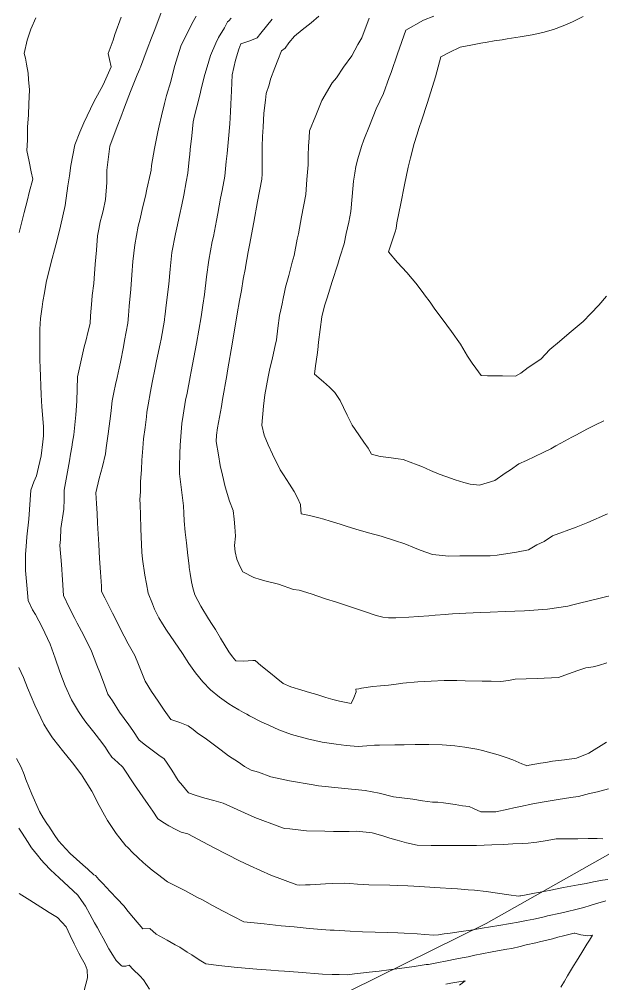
# Model space of a CAD drawing. Header units: inches. Extents: x 11351264 to 11356330, y 6702313 to 6706468.
# Drawn here: x 11351957.5 to 11352201.7, y 6703750.4 to 6704153.8 of the extents above; entities that cross this region are included whole.
import ezdxf

# ---------------------------------------------------------------- set-up
doc = ezdxf.new("R2010")
doc.units = ezdxf.units.IN
doc.header["$MEASUREMENT"] = 0
doc.layers.add('Shumate_Contours_clip1', color=7, linetype='Continuous', lineweight=0)
doc.layers.add('Shumate_Parcels_clip1', color=7, linetype='Continuous', lineweight=0)

msp = doc.modelspace()

# ---------------------------------------------------------------- linework, layer by layer
at = {"layer": 'Shumate_Contours_clip1'}
for points, elevation in [([(11352201.74, 6703810.99), (11352199.39, 6703811.09), (11352195.59, 6703811.14), (11352191.3, 6703810.97), (11352187.27, 6703810.96), (11352185.14, 6703810.97), (11352182.31, 6703810.99), (11352178.44, 6703810.32), (11352174.19, 6703809.6), (11352172.95, 6703809.38), (11352170.56, 6703809.21), (11352168.08, 6703809.07), (11352164.06, 6703808.85), (11352160.16, 6703808.65), (11352155.26, 6703808.42), (11352148.86, 6703808.2), (11352144.26, 6703808.21), (11352139.46, 6703808.23), (11352137.17, 6703808.19), (11352132.11, 6703808.22), (11352129.92, 6703808.24), (11352124.11, 6703808.35), (11352119.6, 6703809.35), (11352115.71, 6703810.36), (11352112.68, 6703811.3), (11352109.7, 6703812.19), (11352105.19, 6703813.54), (11352098.79, 6703814.12), (11352095.65, 6703813.98), (11352089.05, 6703814.06), (11352085.47, 6703814.11), (11352077.71, 6703814.24), (11352070.81, 6703815.11), (11352068.5, 6703815.28), (11352066.58, 6703816), (11352056.1, 6703819.93), (11352042.86, 6703825.92), (11352038.92, 6703826.98), (11352035.15, 6703827.99), (11352031.19, 6703829.21), (11352028.32, 6703830.18), (11352025.8, 6703833.25), (11352024.09, 6703835.33), (11352021.32, 6703839.71), (11352019.45, 6703842.68), (11352018.14, 6703844.39), (11352015.95, 6703845.89), (11352013.15, 6703847.99), (11352010.38, 6703850.09), (11352007.68, 6703852.25), (11352005.01, 6703856.22), (11352003.34, 6703858.62), (11351999.55, 6703863.96), (11351996.49, 6703868.67), (11351994.67, 6703871.47), (11351993.29, 6703875.02), (11351991.48, 6703879.87), (11351990.04, 6703883.58), (11351987.82, 6703889.42), (11351984.38, 6703896.28), (11351981.78, 6703901.2), (11351980.76, 6703903.17), (11351978.36, 6703907.73), (11351976.07, 6703912.78), (11351975.6, 6703919.26), (11351975.18, 6703925.74), (11351974.57, 6703933.68), (11351974.74, 6703936.16), (11351974.93, 6703940.74), (11351976.15, 6703948.88), (11351976.3, 6703953), (11351976.27, 6703956.85), (11351977.71, 6703964.45), (11351978.51, 6703969.08), (11351979.02, 6703971.8), (11351979.47, 6703974.73), (11351979.79, 6703976.88), (11351980.32, 6703980.02), (11351980.73, 6703984.14), (11351981.16, 6703988.28), (11351981.68, 6703994.1), (11351981.93, 6704004.27), (11351983.3, 6704010.54), (11351983.92, 6704012.98), (11351984.73, 6704016.71), (11351985.52, 6704019.75), (11351986.2, 6704022.82), (11351987.17, 6704026.51), (11351987.4, 6704029.72), (11351987.63, 6704032.93), (11351987.87, 6704036.14), (11351988.01, 6704038.17), (11351988.75, 6704043.29), (11351988.89, 6704045.36), (11351989.35, 6704051.3), (11351989.79, 6704057.25), (11351990.28, 6704063.19), (11351990.82, 6704065.92), (11351991.46, 6704068.99), (11351992.04, 6704071.54), (11351992.61, 6704073.7), (11351993.68, 6704078.34), (11351994.23, 6704085.52), (11351994.24, 6704090.68), (11351995, 6704097.38), (11351995.49, 6704100.67), (11351998.48, 6704108.9), (11352000, 6704112.83), (11352001.6, 6704117.04), (11352004.13, 6704123.51), (11352006.91, 6704130.6), (11352008.01, 6704133.04), (11352008.01, 6704133.17), (11352008.23, 6704133.8), (11352011.11, 6704141.35), (11352012.94, 6704146.09), (11352014.26, 6704149.54), (11352017.4, 6704157.73)], 1416), ([(11351957.49, 6704064.56), (11351959.53, 6704072.93), (11351960.96, 6704078.27), (11351961.73, 6704081.33), (11351963.26, 6704086.84), (11351962.57, 6704089.95), (11351961.67, 6704094.32), (11351960.76, 6704098.94), (11351960.99, 6704103.21), (11351961.04, 6704108.67), (11351961.44, 6704113.77), (11351961.5, 6704118.39), (11351961.83, 6704124.22), (11351961.39, 6704128.54), (11351961.26, 6704131.31), (11351960.61, 6704135.03), (11351960.19, 6704137.54), (11351959.65, 6704139.48), (11351960.86, 6704145.07), (11351962.32, 6704149.63), (11351964.47, 6704154.4)], 1412), ([(11352203.84, 6703794.01), (11352201.64, 6703793.62), (11352197.9, 6703792.92), (11352194.82, 6703792.34), (11352191.4, 6703791.69), (11352185.34, 6703790.54), (11352179.28, 6703789.38), (11352173.22, 6703788.22), (11352168.25, 6703787.27), (11352167.42, 6703787.12), (11352167.11, 6703787.06), (11352166.48, 6703786.96), (11352162.42, 6703787.6), (11352157.66, 6703788.27), (11352152.89, 6703788.92), (11352148.12, 6703789.47), (11352145.37, 6703789.68), (11352140.94, 6703790.02), (11352138.34, 6703790.17), (11352133.76, 6703790.49), (11352127.15, 6703790.86), (11352122.66, 6703791.12), (11352120.17, 6703791.27), (11352116, 6703791.4), (11352112.63, 6703791.53), (11352103.78, 6703791.78), (11352099.13, 6703792.06), (11352095.94, 6703792.3), (11352093.55, 6703792.46), (11352088.71, 6703792.3), (11352085.76, 6703792.14), (11352079.33, 6703791.78), (11352077.28, 6703791.67), (11352075.03, 6703791.63), (11352073.76, 6703791.73), (11352062.81, 6703795.73), (11352054.19, 6703799.71), (11352049.68, 6703801.79), (11352039.07, 6703807.26), (11352036.76, 6703808.42), (11352028.09, 6703813), (11352025.3, 6703813.76), (11352023.05, 6703814.9), (11352020.17, 6703816.42), (11352018.31, 6703817.45), (11352015.55, 6703819.35), (11352013.46, 6703822.48), (11352011.55, 6703825.36), (11352005.74, 6703833.57), (11352000.84, 6703840.88), (11351998.73, 6703842.83), (11351996.33, 6703845.17), (11351994.81, 6703847.42), (11351993.61, 6703849.11), (11351992.06, 6703851.22), (11351988.77, 6703855.53), (11351985.42, 6703859.74), (11351983.95, 6703861.71), (11351982.26, 6703864.28), (11351979.36, 6703869.07), (11351979.33, 6703869.13), (11351976.7, 6703874.95), (11351974.47, 6703880.79), (11351972.51, 6703886.58), (11351970.49, 6703892.38), (11351967.05, 6703899.56), (11351964.33, 6703904.77), (11351963.06, 6703906.82), (11351961.3, 6703910.59), (11351960.7, 6703917.05), (11351960.09, 6703923.24), (11351960.1, 6703930.04), (11351960.47, 6703933.23), (11351960.67, 6703937.25), (11351961.51, 6703944.69), (11351962.31, 6703956.87), (11351963.59, 6703960.32), (11351964.73, 6703962.76), (11351965.55, 6703966.39), (11351966.75, 6703971.11), (11351967.46, 6703977.01), (11351967.61, 6703979.56), (11351967.64, 6703983.48), (11351967.03, 6703991.72), (11351966.74, 6703996.73), (11351966.25, 6704008.16), (11351966.08, 6704011.19), (11351966.2, 6704024.2), (11351966.44, 6704028.59), (11351967.17, 6704033.45), (11351967.44, 6704035.76), (11351968.05, 6704039.32), (11351968.82, 6704043.63), (11351970.73, 6704051.62), (11351972.89, 6704059.43), (11351973.73, 6704062.59), (11351974.82, 6704067.27), (11351976.68, 6704075.95), (11351977.85, 6704084.1), (11351978.59, 6704088.29), (11351979.16, 6704092.62), (11351980.79, 6704101.22), (11351982.89, 6704106.52), (11351984.49, 6704110.49), (11351988.72, 6704119.21), (11351992.68, 6704126.39), (11351996.02, 6704133.83), (11351995.31, 6704136.93), (11351994.72, 6704139.41), (11351996.78, 6704145.04), (11351997.58, 6704147.36), (11352000.23, 6704154.73)], 1414), ([(11352204.22, 6703831.86), (11352199.53, 6703830.63), (11352196.15, 6703829.86), (11352191.62, 6703828.69), (11352189.3, 6703828.37), (11352186.61, 6703827.98), (11352182.29, 6703827.33), (11352177.27, 6703826.43), (11352174.83, 6703825.99), (11352172.47, 6703825.56), (11352167.33, 6703824.54), (11352164.55, 6703823.92), (11352162.21, 6703823.4), (11352157.02, 6703822.3), (11352152.77, 6703822.31), (11352150.72, 6703822.31), (11352147.62, 6703823.65), (11352145.81, 6703824.47), (11352143.06, 6703824.79), (11352140, 6703825.27), (11352135.1, 6703826.02), (11352132.66, 6703826.23), (11352130.54, 6703826.35), (11352126.35, 6703826.86), (11352122.27, 6703827.52), (11352114.22, 6703828.58), (11352108.15, 6703830.06), (11352102.32, 6703831.18), (11352092.4, 6703832.09), (11352082.74, 6703833.18), (11352080.54, 6703833.5), (11352070.63, 6703835.28), (11352062.82, 6703836.93), (11352057.64, 6703838.86), (11352054.56, 6703839.7), (11352051.82, 6703841.21), (11352049.31, 6703842.98), (11352045.17, 6703845.68), (11352041.99, 6703848.07), (11352035.85, 6703852.71), (11352032.01, 6703855.36), (11352030.28, 6703856.65), (11352028.19, 6703858.2), (11352024.7, 6703859.56), (11352020.99, 6703860.92), (11352018.23, 6703864.83), (11352015.72, 6703868.54), (11352012.86, 6703872.54), (11352010.19, 6703876.94), (11352008.78, 6703880.39), (11352007.39, 6703883.86), (11352005.9, 6703887.6), (11352003.11, 6703892.58), (11351999.81, 6703898.95), (11351998.87, 6703900.76), (11351996.54, 6703905.36), (11351995.38, 6703907.56), (11351993.3, 6703911.83), (11351991.96, 6703914.37), (11351991.89, 6703916.63), (11351991.51, 6703922.44), (11351991.15, 6703928.24), (11351990.77, 6703934.05), (11351990.3, 6703943.04), (11351990.07, 6703947.11), (11351989.82, 6703951.17), (11351989.55, 6703955.63), (11351991.04, 6703961.63), (11351992.35, 6703966.68), (11351993.63, 6703972.01), (11351993.91, 6703974.47), (11351994.79, 6703980.41), (11351995.22, 6703983.64), (11351995.68, 6703987.78), (11351995.93, 6703990.17), (11351996.4, 6703994.2), (11351997.14, 6703997.65), (11351997.82, 6704001.04), (11351998.48, 6704003.99), (11351999.29, 6704007.87), (11351999.84, 6704010.3), (11352001.1, 6704016.72), (11352001.62, 6704019.47), (11352002.97, 6704026.7), (11352003.25, 6704029.93), (11352003.57, 6704033.79), (11352004.18, 6704040.92), (11352004.61, 6704046.94), (11352005.09, 6704052.45), (11352005.85, 6704059.44), (11352007.34, 6704067.23), (11352008.07, 6704070.26), (11352009.15, 6704074.96), (11352010.33, 6704079.73), (11352010.97, 6704082.68), (11352012.43, 6704089.38), (11352012.67, 6704090.63), (11352012.89, 6704092.68), (11352014.08, 6704099.78), (11352015.5, 6704106.69), (11352016.04, 6704109.24), (11352017.1, 6704113.44), (11352018.31, 6704118.58), (11352019.22, 6704121.85), (11352020.91, 6704127.78), (11352022.41, 6704133.54), (11352023.06, 6704135.81), (11352025.27, 6704142.96), (11352028.32, 6704148.97), (11352029.71, 6704151.84), (11352031.63, 6704155.14)], 1418), ([(11352203.31, 6703851.46), (11352195.92, 6703846.79), (11352190.74, 6703844.72), (11352185.72, 6703844.07), (11352180.71, 6703843.39), (11352177.9, 6703842.91), (11352175.71, 6703842.58), (11352171, 6703841.74), (11352170.73, 6703841.69), (11352169.94, 6703841.55), (11352169.41, 6703841.77), (11352167.93, 6703842.35), (11352164.12, 6703843.99), (11352161.3, 6703844.96), (11352158.03, 6703846.16), (11352151.4, 6703847.98), (11352149.01, 6703848.41), (11352144.06, 6703849.34), (11352139.87, 6703849.83), (11352134.59, 6703850.25), (11352128.97, 6703850.38), (11352123.27, 6703850.45), (11352118.57, 6703850.28), (11352114.72, 6703850.26), (11352108.26, 6703850.12), (11352106.22, 6703850.17), (11352103.03, 6703849.83), (11352099.33, 6703849.58), (11352094.38, 6703849.95), (11352090.13, 6703850.5), (11352084.37, 6703851.43), (11352081.29, 6703852.11), (11352078.18, 6703852.73), (11352071.46, 6703854.66), (11352066.2, 6703856.58), (11352061.95, 6703858.45), (11352059.03, 6703859.75), (11352053.85, 6703862.46), (11352052.82, 6703863.16), (11352051.38, 6703863.77), (11352049.41, 6703864.92), (11352047.1, 6703866.32), (11352045.26, 6703867.47), (11352041.3, 6703870.24), (11352037.6, 6703873.3), (11352034.32, 6703876.69), (11352031.33, 6703880.42), (11352028.53, 6703884.36), (11352025.84, 6703888.43), (11352022.49, 6703893.32), (11352019.16, 6703898.23), (11352017.46, 6703900.85), (11352015.98, 6703903.39), (11352014.1, 6703907.1), (11352013.24, 6703909.28), (11352011.55, 6703913.7), (11352010.79, 6703917.68), (11352010.04, 6703921.19), (11352009.17, 6703927.88), (11352008.86, 6703930.81), (11352008.51, 6703937.3), (11352008.36, 6703940.74), (11352008.22, 6703946.42), (11352008.12, 6703950.77), (11352008.04, 6703952.92), (11352008.33, 6703956.13), (11352008.32, 6703960.35), (11352008.66, 6703965.43), (11352008.8, 6703969.31), (11352009.28, 6703974.41), (11352009.59, 6703978.35), (11352010.2, 6703983.08), (11352010.73, 6703987.48), (11352010.97, 6703989.43), (11352011.52, 6703992.51), (11352012.46, 6703998.02), (11352013.19, 6704001.85), (11352014.44, 6704008.01), (11352015.03, 6704010.92), (11352016.49, 6704018.01), (11352016.86, 6704020.02), (11352018.28, 6704027.98), (11352018.34, 6704028.45), (11352018.43, 6704029.27), (11352019.2, 6704035.26), (11352020.12, 6704042.95), (11352020.66, 6704049.25), (11352021.45, 6704056.24), (11352022.97, 6704064.02), (11352023.55, 6704066.5), (11352024.65, 6704071.77), (11352025.6, 6704076.19), (11352026.35, 6704080.15), (11352027.43, 6704085.79), (11352028.1, 6704089.36), (11352028.7, 6704095.19), (11352028.91, 6704097.22), (11352029.12, 6704099.25), (11352029.72, 6704105.08), (11352030.36, 6704110.94), (11352030.89, 6704113.34), (11352031.87, 6704117.21), (11352033.18, 6704122.66), (11352033.73, 6704124.69), (11352035.24, 6704130.73), (11352036.23, 6704133.9), (11352037.62, 6704138.67), (11352039.8, 6704143.73), (11352040.87, 6704146.23), (11352043.4, 6704150.2), (11352044.66, 6704152.68), (11352045.3, 6704153.07), (11352046.23, 6704154.18)], 1420), ([(11352203.52, 6703884.52), (11352199.91, 6703883.44), (11352197.68, 6703882.96), (11352194.68, 6703882.43), (11352191.72, 6703881.46), (11352188.95, 6703880.49), (11352183.18, 6703878.49), (11352174.24, 6703878.02), (11352165.14, 6703877.69), (11352162.23, 6703877.21), (11352159.07, 6703876.77), (11352155.03, 6703876.86), (11352151.24, 6703876.92), (11352144.12, 6703877.09), (11352140.65, 6703877.16), (11352138.28, 6703877.24), (11352135.32, 6703877.15), (11352129.94, 6703876.93), (11352124.38, 6703876.6), (11352118.12, 6703876.12), (11352115.27, 6703875.72), (11352112.01, 6703875.29), (11352108.72, 6703874.98), (11352105.45, 6703874.68), (11352100.71, 6703873.99), (11352099.63, 6703873.73), (11352098.4, 6703873.52), (11352098.59, 6703872.39), (11352097.61, 6703869.98), (11352096.4, 6703867.57), (11352091.61, 6703868.5), (11352088.79, 6703869.19), (11352085.88, 6703870.03), (11352082.12, 6703871.27), (11352078.95, 6703872.2), (11352075.78, 6703873.12), (11352071.16, 6703874.53), (11352067.97, 6703875.96), (11352065.02, 6703878.31), (11352062.68, 6703880.22), (11352058.6, 6703883.53), (11352056.31, 6703885.59), (11352055.26, 6703885.53), (11352051.43, 6703885.27), (11352048.18, 6703885.43), (11352046.8, 6703887.07), (11352045.3, 6703889.23), (11352041.79, 6703894.94), (11352039.61, 6703898.46), (11352038.23, 6703900.65), (11352036.73, 6703903), (11352033.53, 6703908.35), (11352031.02, 6703913.04), (11352030.13, 6703915.99), (11352029.65, 6703918.5), (11352029.01, 6703921.89), (11352028.7, 6703924.49), (11352028.64, 6703924.87), (11352028.61, 6703925.16), (11352028.06, 6703929.51), (11352027.46, 6703934.74), (11352027.01, 6703939.24), (11352026.6, 6703944.04), (11352026.4, 6703947.15), (11352026.24, 6703950.26), (11352025.39, 6703956.94), (11352024.57, 6703963.59), (11352024.59, 6703966.58), (11352024.71, 6703972.17), (11352024.86, 6703975.68), (11352025.24, 6703981.1), (11352025.57, 6703984.65), (11352026.17, 6703988.25), (11352027.17, 6703994.47), (11352027.79, 6703997.45), (11352029.06, 6704004.2), (11352029.51, 6704006.43), (11352031.72, 6704018.11), (11352033.63, 6704029.27), (11352034.39, 6704034.14), (11352035.06, 6704038.71), (11352035.95, 6704046.11), (11352036.88, 6704053.07), (11352038.34, 6704060.86), (11352038.79, 6704062.98), (11352040.05, 6704069.68), (11352040.6, 6704072.59), (11352041.79, 6704078.89), (11352042.41, 6704082.21), (11352043.51, 6704088.1), (11352044.14, 6704094.23), (11352044.49, 6704097.69), (11352045.1, 6704103.82), (11352045.72, 6704110.03), (11352045.9, 6704115.02), (11352046.12, 6704118.27), (11352046.41, 6704123.88), (11352046.61, 6704130.52), (11352048.1, 6704136.63), (11352049.44, 6704141.24), (11352050.25, 6704143.46), (11352054.01, 6704144.8), (11352057.08, 6704146.04), (11352058.61, 6704148), (11352060.96, 6704150.89), (11352063.37, 6704153.78)], 1422), ([(11352206.88, 6703913.17), (11352200.6, 6703911.65), (11352192.05, 6703909.56), (11352189.81, 6703908.92), (11352187.2, 6703908.35), (11352178.61, 6703907.01), (11352168.98, 6703906.35), (11352160.85, 6703906.03), (11352154.59, 6703905.77), (11352150.55, 6703905.57), (11352144.48, 6703905.31), (11352138.82, 6703905.06), (11352137.14, 6703904.92), (11352135.93, 6703904.85), (11352131.63, 6703904.52), (11352128.98, 6703904.3), (11352124.59, 6703903.97), (11352120.64, 6703903.69), (11352115.18, 6703903.41), (11352114.17, 6703903.36), (11352112.02, 6703903.42), (11352109.64, 6703903.66), (11352106.93, 6703904.43), (11352102.42, 6703905.89), (11352099.05, 6703907.08), (11352096.13, 6703908.01), (11352090.32, 6703909.89), (11352085.72, 6703911.36), (11352079.69, 6703913.43), (11352074.74, 6703914.93), (11352072.28, 6703915.23), (11352065.98, 6703917.43), (11352060.84, 6703918.68), (11352058.3, 6703919.5), (11352055.66, 6703920.24), (11352051.07, 6703922.63), (11352049.83, 6703925.05), (11352048.55, 6703927.99), (11352047.96, 6703931.02), (11352047.62, 6703933.62), (11352048.09, 6703937.53), (11352047.74, 6703941.51), (11352047.46, 6703944.64), (11352047.02, 6703948.24), (11352045.46, 6703952.18), (11352043.74, 6703958.17), (11352042.57, 6703963.07), (11352041.61, 6703967.09), (11352040.88, 6703971.56), (11352039.97, 6703977.13), (11352040.14, 6703979.87), (11352040.56, 6703982.87), (11352042.11, 6703991.86), (11352042.66, 6703994.76), (11352044.37, 6704004.76), (11352044.73, 6704006.74), (11352046.78, 6704018.76), (11352048.79, 6704030.54), (11352049.74, 6704036.11), (11352050.48, 6704040.28), (11352051.31, 6704045.01), (11352052.16, 6704049.81), (11352052.25, 6704050.13), (11352053.35, 6704056.56), (11352053.86, 6704059.31), (11352055.66, 6704068.95), (11352057.27, 6704077.62), (11352058.99, 6704086.84), (11352059.23, 6704089.08), (11352059.23, 6704092.1), (11352059.24, 6704096.33), (11352059.24, 6704098.47), (11352059.24, 6704100.57), (11352059.27, 6704104.78), (11352059.57, 6704108.69), (11352059.75, 6704111.59), (11352059.93, 6704114.49), (11352060.66, 6704119.98), (11352060.86, 6704122.69), (11352062.06, 6704126.35), (11352062.7, 6704128.69), (11352064.49, 6704133.48), (11352065.7, 6704136.62), (11352067.23, 6704140.63), (11352068.79, 6704141.76), (11352070.34, 6704143.87), (11352072.8, 6704146.74), (11352075.96, 6704149.37), (11352079.74, 6704152.33), (11352082.85, 6704155.13)], 1424), ([(11352203.78, 6703946.93), (11352195.46, 6703943.29), (11352190.55, 6703941.37), (11352180.67, 6703937.65), (11352177.24, 6703935.39), (11352174.22, 6703933.9), (11352170.63, 6703931.86), (11352165.64, 6703930.88), (11352157.52, 6703929.63), (11352154.66, 6703929.39), (11352147.82, 6703929.28), (11352144.08, 6703929.29), (11352141.86, 6703929.28), (11352137.38, 6703929.27), (11352133.33, 6703929.61), (11352130.44, 6703929.89), (11352125.37, 6703931.73), (11352122.94, 6703932.72), (11352118.94, 6703934.4), (11352114.52, 6703935.77), (11352109.04, 6703937.51), (11352103.77, 6703938.95), (11352098.46, 6703940.46), (11352094.31, 6703941.74), (11352091.82, 6703942.54), (11352087.6, 6703943.83), (11352085.01, 6703944.63), (11352082.85, 6703945.23), (11352080.11, 6703945.9), (11352077.12, 6703946.57), (11352076.22, 6703946.77), (11352075.54, 6703946.94), (11352075.3, 6703950.51), (11352075.24, 6703950.77), (11352074.04, 6703953.6), (11352072.54, 6703956.19), (11352070.66, 6703959.3), (11352069.33, 6703961.26), (11352068.08, 6703963.17), (11352066.79, 6703965.32), (11352065.83, 6703967.17), (11352064.85, 6703968.9), (11352063.49, 6703971.88), (11352061.75, 6703975.83), (11352060.07, 6703979.8), (11352059, 6703983.93), (11352059.77, 6703991.96), (11352060.33, 6703996.68), (11352061.72, 6704004.22), (11352062.26, 6704006.97), (11352063.54, 6704012.23), (11352064.61, 6704017.27), (11352065.15, 6704019.73), (11352065.79, 6704024.62), (11352066.51, 6704029.94), (11352066.95, 6704032.26), (11352067.5, 6704034.8), (11352067.93, 6704036.99), (11352068.53, 6704039.65), (11352068.94, 6704041.7), (11352070.37, 6704046.56), (11352071.78, 6704052.14), (11352072.58, 6704054.91), (11352073.89, 6704061.76), (11352074.35, 6704063.97), (11352075.72, 6704071.09), (11352077.54, 6704080.42), (11352077.94, 6704086.8), (11352078.42, 6704092.87), (11352078.45, 6704096.86), (11352078.56, 6704100.67), (11352078.82, 6704104.14), (11352079.01, 6704107.1), (11352081.7, 6704113.54), (11352084.19, 6704119.75), (11352088.46, 6704127.13), (11352090.33, 6704129.33), (11352093.22, 6704133.72), (11352096.73, 6704138.52), (11352099.28, 6704143.2), (11352100.86, 6704145.97), (11352103.94, 6704154.3)], 1426), ([(11352202.26, 6703985.84), (11352198.43, 6703983.97), (11352195.42, 6703982.45), (11352190.51, 6703979.85), (11352188.74, 6703978.91), (11352184.22, 6703976.48), (11352182.14, 6703975.33), (11352179.96, 6703974.16), (11352176.74, 6703972.5), (11352169.82, 6703969.26), (11352166.68, 6703967.85), (11352163.13, 6703965.38), (11352160.84, 6703963.98), (11352156.64, 6703960.91), (11352150.2, 6703958.95), (11352146.25, 6703959.33), (11352143.61, 6703960.04), (11352139.91, 6703961.13), (11352136.05, 6703962.46), (11352133.32, 6703963.55), (11352129.71, 6703964.98), (11352126.08, 6703966.7), (11352124.14, 6703967.42), (11352118.16, 6703969.65), (11352116.06, 6703969.95), (11352113.17, 6703970.38), (11352109.78, 6703970.74), (11352108.58, 6703970.92), (11352105.02, 6703971.87), (11352103.51, 6703974.36), (11352101.77, 6703976.94), (11352099.92, 6703979.56), (11352098.12, 6703982.16), (11352096.91, 6703983.98), (11352094.77, 6703988.16), (11352093.3, 6703991.42), (11352091.78, 6703994.38), (11352089.6, 6703997.64), (11352087.32, 6703999.93), (11352084.85, 6704002.12), (11352081.13, 6704005.39), (11352081.56, 6704008.78), (11352082.15, 6704013.37), (11352082.43, 6704015.54), (11352082.83, 6704018.69), (11352083.48, 6704024.01), (11352084.12, 6704029.33), (11352085.22, 6704033.85), (11352086.35, 6704037.32), (11352088.52, 6704044.06), (11352090.9, 6704051.39), (11352091.73, 6704054.31), (11352093.47, 6704059.83), (11352094.36, 6704064.12), (11352095.43, 6704068.93), (11352096.36, 6704073.38), (11352096.87, 6704079.72), (11352097.41, 6704086.06), (11352097.93, 6704089.43), (11352098.45, 6704092.2), (11352099.23, 6704095.45), (11352100.71, 6704100.59), (11352101.79, 6704103.3), (11352104.11, 6704109.24), (11352106.92, 6704116.26), (11352109.93, 6704122.78), (11352112.33, 6704129.36), (11352113.17, 6704131.58), (11352115.85, 6704139.28), (11352119.27, 6704149.23), (11352126.75, 6704153.42), (11352131.11, 6704155.12)], 1428), ([(11352203.38, 6704037.95), (11352200.16, 6704034.16), (11352196.79, 6704030.76), (11352193.51, 6704027.41), (11352188.58, 6704023.22), (11352186.67, 6704021.62), (11352183.67, 6704019.02), (11352179.66, 6704015.64), (11352175.79, 6704011.65), (11352170.48, 6704008.18), (11352167.43, 6704005.72), (11352165.2, 6704004.52), (11352159.75, 6704004.59), (11352155.54, 6704004.58), (11352153.5, 6704004.68), (11352150.85, 6704004.77), (11352148.62, 6704007.78), (11352147.08, 6704009.97), (11352145.12, 6704012.88), (11352142.22, 6704017.93), (11352138.4, 6704023.21), (11352134.52, 6704028.45), (11352131.49, 6704032.56), (11352129.48, 6704035.41), (11352127.19, 6704038.49), (11352126.53, 6704039.38), (11352123.48, 6704043.4), (11352122.02, 6704045.15), (11352119.73, 6704047.86), (11352115.84, 6704052.09), (11352112.08, 6704056.53), (11352114.91, 6704064.87), (11352115.23, 6704066.33), (11352115.6, 6704068.6), (11352117.24, 6704076.74), (11352118.76, 6704084.53), (11352120.34, 6704091.91), (11352121.28, 6704095.82), (11352122.86, 6704101.78), (11352123.87, 6704105.26), (11352124.88, 6704108.53), (11352125.82, 6704111.32), (11352128.34, 6704118.97), (11352131.76, 6704129.65), (11352132.81, 6704133.84), (11352133.93, 6704138.08), (11352137.49, 6704139.91), (11352142.11, 6704142.16), (11352146.49, 6704143), (11352150.73, 6704143.8), (11352153.3, 6704144.26), (11352156.33, 6704144.78), (11352159.59, 6704145.25), (11352161.72, 6704145.61), (11352167.12, 6704146.46), (11352172.18, 6704147.28), (11352176.64, 6704148.28), (11352181.09, 6704149.56), (11352185.23, 6704151.03), (11352189.1, 6704152.65), (11352191.05, 6704153.65), (11352193.5, 6704154.9)], 1430), ([(11352202.97, 6703784.96), (11352198.7, 6703783.76), (11352196.47, 6703783.04), (11352193.81, 6703782.21), (11352190.45, 6703781.37), (11352186.96, 6703780.55), (11352184.04, 6703779.89), (11352178.69, 6703778.69), (11352177.25, 6703778.36), (11352176.17, 6703778.11), (11352172.85, 6703777.41), (11352169.79, 6703776.77), (11352166.37, 6703776.13), (11352163.2, 6703775.55), (11352158.32, 6703774.74), (11352154.78, 6703774.14), (11352151.24, 6703773.53), (11352146.6, 6703772.75), (11352142.45, 6703772.14), (11352137.9, 6703771.54), (11352135.43, 6703771.18), (11352133.04, 6703770.86), (11352131, 6703770.6), (11352127.29, 6703770.93), (11352124.04, 6703771.2), (11352118.6, 6703771.48), (11352115.94, 6703771.6), (11352111.76, 6703771.74), (11352106.46, 6703771.92), (11352101.19, 6703772.1), (11352095.97, 6703772.34), (11352089.31, 6703772.71), (11352087.59, 6703772.8), (11352078.91, 6703773.49), (11352072.55, 6703774.1), (11352067.09, 6703774.63), (11352059.98, 6703775.38), (11352055.81, 6703775.8), (11352051.53, 6703776.24), (11352042.87, 6703780.69), (11352038.42, 6703783.1), (11352034.16, 6703785.41), (11352032.09, 6703786.49), (11352026.89, 6703789.28), (11352021.48, 6703792.02), (11352019.58, 6703793.02), (11352015.42, 6703796.2), (11352013.19, 6703797.9), (11352011.28, 6703799.43), (11352009.39, 6703801.1), (11352007.25, 6703803), (11352004.82, 6703805.42), (11352003.24, 6703807.07), (11352002.86, 6703807.47), (11352002.13, 6703808.1), (11351999.61, 6703811.25), (11351998.09, 6703813.19), (11351994.5, 6703818.67), (11351993.24, 6703820.81), (11351990.99, 6703824.93), (11351987.84, 6703830.93), (11351983.92, 6703837.33), (11351983.88, 6703837.38), (11351983.79, 6703837.55), (11351979.77, 6703842.69), (11351975.57, 6703847.92), (11351974.09, 6703849.91), (11351971.42, 6703853.2), (11351969.42, 6703856.43), (11351967.8, 6703858.94), (11351964.02, 6703866.84), (11351960.92, 6703874.1), (11351959.27, 6703878.51), (11351957.41, 6703882.68)], 1412), ([(11352184.24, 6703748.96), (11352185.67, 6703751.45), (11352186.99, 6703753.68), (11352188.27, 6703755.81), (11352189.47, 6703757.77), (11352190.73, 6703759.81), (11352192.94, 6703763.4), (11352195.11, 6703766.91), (11352196.14, 6703768.55), (11352197.45, 6703770.69), (11352195.56, 6703770.41), (11352192.61, 6703770.77), (11352190.06, 6703771.54), (11352189.82, 6703771.47), (11352189.76, 6703771.46), (11352187.54, 6703770.9), (11352185.27, 6703770.32), (11352183.01, 6703769.76), (11352180.74, 6703769.19), (11352177.78, 6703768.46), (11352175.78, 6703767.97), (11352173.77, 6703767.48), (11352169.72, 6703766.57), (11352167.19, 6703765.98), (11352163.64, 6703765.15), (11352161.55, 6703764.79), (11352159.21, 6703764.37), (11352155.45, 6703763.63), (11352151.18, 6703762.79), (11352148.24, 6703762.23), (11352145.36, 6703761.67), (11352142.9, 6703761.19), (11352139.32, 6703760.47), (11352137.26, 6703760.05), (11352131.63, 6703758.9), (11352128.75, 6703758.46), (11352127.87, 6703758.33), (11352122.84, 6703757.58), (11352119.77, 6703757.14), (11352116.72, 6703756.71), (11352112.28, 6703756.17), (11352108.17, 6703755.67), (11352103.99, 6703755.2), (11352100.42, 6703754.76), (11352097.82, 6703754.44), (11352094.9, 6703754.07), (11352091.44, 6703754.17), (11352088.48, 6703754.25), (11352084.4, 6703754.42), (11352074.28, 6703755.18), (11352068.58, 6703755.55), (11352066.06, 6703755.75), (11352062.77, 6703755.97), (11352056.93, 6703756.44), (11352052.02, 6703756.85), (11352047.54, 6703757.24), (11352041.08, 6703757.92), (11352035.58, 6703758.62), (11352032.76, 6703760.28), (11352029.74, 6703762.4), (11352027.83, 6703763.6), (11352024.69, 6703765.58), (11352022.85, 6703766.57), (11352019.44, 6703768.64), (11352014.84, 6703771.09), (11352012.14, 6703773.43), (11352009.23, 6703773.25), (11352005.41, 6703777.85), (11352003.09, 6703780.57), (11352001.24, 6703782.98), (11351998.46, 6703785.9), (11351995.64, 6703788.96), (11351994.04, 6703790.61), (11351992.45, 6703792.28), (11351990.87, 6703793.98), (11351989.41, 6703795.56), (11351988.76, 6703795.94), (11351986.21, 6703798.21), (11351984.09, 6703800.09), (11351981.46, 6703802.44), (11351978.86, 6703804.79), (11351977.01, 6703806.82), (11351975.51, 6703808.45), (11351974.01, 6703810.08), (11351972.15, 6703812.73), (11351969.86, 6703816.19), (11351969.37, 6703816.96), (11351969.05, 6703817.42), (11351967.51, 6703819.8), (11351966.01, 6703822.38), (11351962.84, 6703829.68), (11351960.35, 6703835.81), (11351959.59, 6703837.84), (11351958.36, 6703840.89), (11351956.39, 6703844.58)], 1410), ([(11352012.1, 6703748.12), (11352009.6, 6703752.01), (11352007.93, 6703753.63), (11352005.27, 6703756.29), (11352003.5, 6703758.07), (11352002.16, 6703757.74), (11352000.64, 6703757.65), (11352000.28, 6703757.86), (11351999.72, 6703758.36), (11351998.04, 6703760.05), (11351996.67, 6703762.34), (11351995.02, 6703764.95), (11351993.7, 6703767.35), (11351992.64, 6703769.36), (11351991.42, 6703771.62), (11351990.21, 6703773.76), (11351989.07, 6703775.76), (11351987.04, 6703779.46), (11351985.31, 6703782.83), (11351983.63, 6703785.21), (11351982.03, 6703787.42), (11351978.14, 6703791.06), (11351976.19, 6703792.85), (11351974.21, 6703794.66), (11351970.63, 6703797.95), (11351968.03, 6703800.6), (11351966.68, 6703802.15), (11351965.19, 6703804.09), (11351962.65, 6703807.24), (11351960.97, 6703809.8), (11351958.77, 6703813.29), (11351957.38, 6703815.47)], 1408), ([(11351984.69, 6703747.48), (11351986.13, 6703752.86), (11351985.94, 6703756.13), (11351985.12, 6703758.36), (11351983.51, 6703761.34), (11351982.43, 6703763.17), (11351980.5, 6703767.05), (11351978.86, 6703770.48), (11351977.11, 6703774.12), (11351973.55, 6703778), (11351970.06, 6703780.09), (11351968.05, 6703781.37), (11351961.94, 6703785.36), (11351957.44, 6703788.15)], 1406), ([(11352141.74, 6703749.72), (11352144.17, 6703751.58), (11352140.61, 6703750.95), (11352138.19, 6703750.52), (11352136.11, 6703750.12)], 1408)]:
    msp.add_lwpolyline(points, dxfattribs=dict(at, elevation=elevation))
at = {"layer": 'Shumate_Parcels_clip1'}
msp.add_lwpolyline([(11352075.68, 6704553.81), (11352325, 6703959.5), (11352324.75, 6703958.82), (11352285, 6703850), (11352153, 6703775.5), (11351539, 6703472.5), (11351560.69, 6703393.93), (11351517.68, 6703371.56), (11351468.97, 6703346.71), (11351420.38, 6703322.41), (11351370.7, 6703298.56), (11351322.3, 6703275.35), (11351282.15, 6703257.73), (11351264.41, 6703250.15), (11351264.41, 6705530.13)], dxfattribs=at)

doc.saveas('drawing.dxf')
